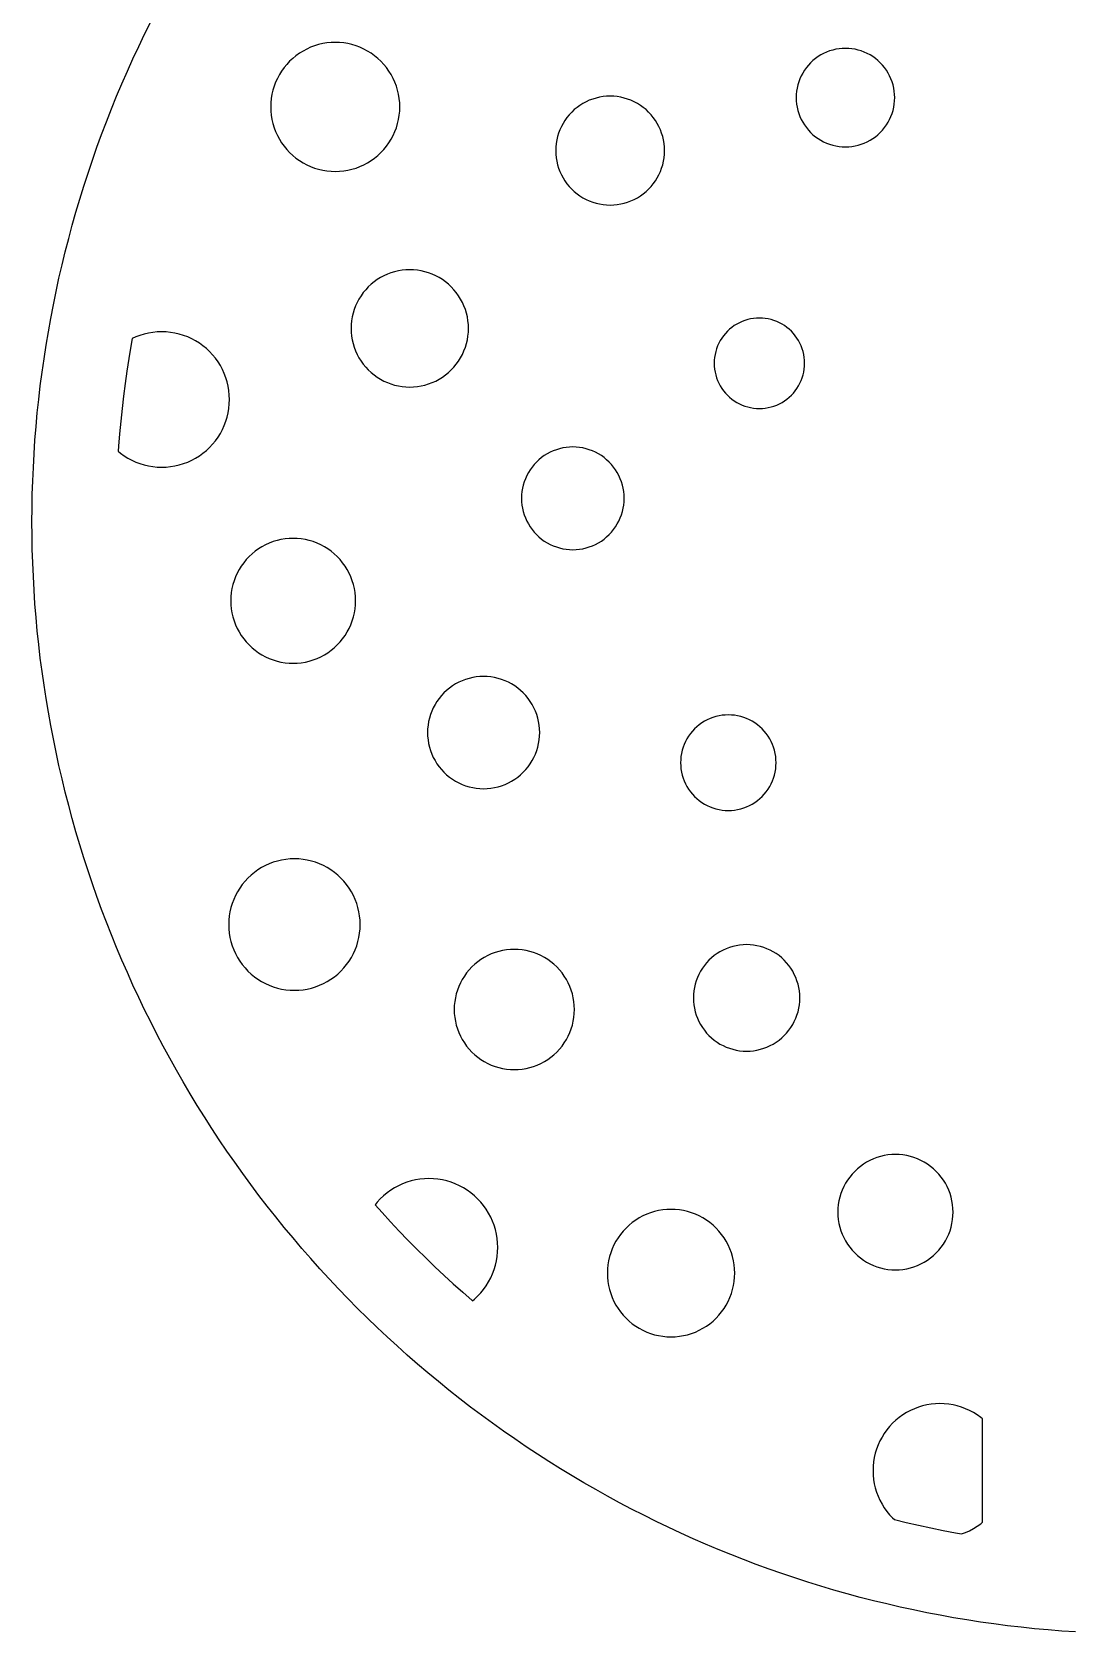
# Model space of a CAD drawing. Header units: millimetres. Extents: x -34 to 108, y -34 to 42.
# Drawn here: x -34.5 to -2.19, y -34.44 to 15.2 of the extents above; entities that cross this region are included whole.
import ezdxf

# ---------------------------------------------------------------- set-up
doc = ezdxf.new("R2010")
doc.units = ezdxf.units.MM
doc.layers.add('CUT', color=1, linetype='Continuous')

msp = doc.modelspace()

# ---------------------------------------------------------------- linework, layer by layer
at = {"layer": 'CUT'}
msp.add_lwpolyline([(-2.116, -34.435), (-2.538, -34.407), (-2.96, -34.373), (-3.382, -34.334), (-3.803, -34.29), (-4.223, -34.241), (-4.643, -34.186), (-5.062, -34.127), (-5.481, -34.062), (-5.898, -33.992), (-6.315, -33.917), (-6.731, -33.837), (-7.145, -33.752), (-7.559, -33.662), (-7.972, -33.566), (-8.383, -33.466), (-8.793, -33.361), (-9.202, -33.25), (-9.609, -33.135), (-10.015, -33.014), (-10.419, -32.889), (-10.822, -32.759), (-11.223, -32.623), (-11.623, -32.483), (-12.02, -32.338), (-12.416, -32.188), (-12.81, -32.033), (-13.203, -31.874), (-13.593, -31.709), (-13.981, -31.54), (-14.367, -31.366), (-14.751, -31.188), (-15.132, -31.004), (-15.512, -30.816), (-15.889, -30.624), (-16.263, -30.426), (-16.635, -30.224), (-17.005, -30.018), (-17.372, -29.807), (-17.737, -29.592), (-18.098, -29.372), (-18.457, -29.147), (-18.814, -28.919), (-19.167, -28.686), (-19.518, -28.448), (-19.865, -28.207), (-20.21, -27.961), (-20.552, -27.711), (-20.89, -27.456), (-21.225, -27.198), (-21.558, -26.935), (-21.887, -26.669), (-22.212, -26.398), (-22.534, -26.124), (-22.853, -25.845), (-23.169, -25.563), (-23.481, -25.277), (-23.789, -24.987), (-24.094, -24.693), (-24.395, -24.395), (-24.693, -24.094), (-24.987, -23.789), (-25.277, -23.481), (-25.563, -23.169), (-25.845, -22.853), (-26.124, -22.534), (-26.398, -22.212), (-26.669, -21.887), (-26.935, -21.558), (-27.198, -21.225), (-27.456, -20.89), (-27.711, -20.552), (-27.961, -20.21), (-28.207, -19.865), (-28.448, -19.518), (-28.686, -19.167), (-28.919, -18.814), (-29.147, -18.457), (-29.372, -18.098), (-29.592, -17.737), (-29.807, -17.372), (-30.018, -17.005), (-30.224, -16.635), (-30.426, -16.263), (-30.624, -15.889), (-30.816, -15.512), (-31.004, -15.132), (-31.188, -14.751), (-31.366, -14.367), (-31.54, -13.981), (-31.709, -13.593), (-31.874, -13.203), (-32.033, -12.81), (-32.188, -12.416), (-32.338, -12.02), (-32.483, -11.623), (-32.623, -11.223), (-32.759, -10.822), (-32.889, -10.419), (-33.014, -10.015), (-33.135, -9.609), (-33.25, -9.202), (-33.361, -8.793), (-33.466, -8.383), (-33.566, -7.972), (-33.662, -7.559), (-33.752, -7.145), (-33.837, -6.731), (-33.917, -6.315), (-33.992, -5.898), (-34.062, -5.481), (-34.127, -5.062), (-34.186, -4.643), (-34.241, -4.223), (-34.29, -3.803), (-34.334, -3.382), (-34.373, -2.96), (-34.407, -2.538), (-34.435, -2.116), (-34.458, -1.693), (-34.477, -1.27), (-34.49, -0.847), (-34.497, -0.423), (-34.5, 0), (-34.497, 0.423), (-34.49, 0.847), (-34.477, 1.27), (-34.458, 1.693), (-34.435, 2.116), (-34.407, 2.538), (-34.373, 2.96), (-34.334, 3.382), (-34.29, 3.803), (-34.241, 4.223), (-34.186, 4.643), (-34.127, 5.062), (-34.062, 5.481), (-33.992, 5.898), (-33.917, 6.315), (-33.837, 6.731), (-33.752, 7.145), (-33.662, 7.559), (-33.566, 7.972), (-33.466, 8.383), (-33.361, 8.793), (-33.25, 9.202), (-33.135, 9.609), (-33.014, 10.015), (-32.889, 10.419), (-32.759, 10.822), (-32.623, 11.223), (-32.483, 11.623), (-32.338, 12.02), (-32.188, 12.416), (-32.033, 12.81), (-31.874, 13.203), (-31.709, 13.593), (-31.54, 13.981), (-31.366, 14.367), (-31.188, 14.751), (-31.004, 15.132), (-30.816, 15.512)], dxfattribs=at)
for points in [[(-23.19, 12.23), (-23.152, 12.356), (-23.122, 12.483), (-23.101, 12.613), (-23.088, 12.743), (-23.084, 12.874), (-23.088, 13.005), (-23.101, 13.135), (-23.122, 13.265), (-23.152, 13.392), (-23.19, 13.518), (-23.236, 13.64), (-23.29, 13.76), (-23.352, 13.875), (-23.421, 13.987), (-23.498, 14.093), (-23.581, 14.194), (-23.67, 14.29), (-23.766, 14.38), (-23.867, 14.463), (-23.974, 14.539), (-24.085, 14.608), (-24.201, 14.67), (-24.32, 14.724), (-24.443, 14.77), (-24.568, 14.808), (-24.696, 14.838), (-24.825, 14.859), (-24.955, 14.872), (-25.086, 14.877), (-25.217, 14.872), (-25.348, 14.859), (-25.477, 14.838), (-25.605, 14.808), (-25.73, 14.77), (-25.853, 14.724), (-25.972, 14.67), (-26.088, 14.608), (-26.199, 14.539), (-26.306, 14.463), (-26.407, 14.38), (-26.503, 14.29), (-26.592, 14.194), (-26.675, 14.093), (-26.752, 13.987), (-26.821, 13.875), (-26.883, 13.76), (-26.937, 13.64), (-26.983, 13.518), (-27.021, 13.392), (-27.051, 13.265), (-27.072, 13.135), (-27.085, 13.005), (-27.089, 12.874), (-27.085, 12.743), (-27.072, 12.613), (-27.051, 12.483), (-27.021, 12.356), (-26.983, 12.23), (-26.937, 12.108), (-26.883, 11.988), (-26.821, 11.873), (-26.752, 11.761), (-26.675, 11.655), (-26.592, 11.554), (-26.503, 11.458), (-26.407, 11.368), (-26.306, 11.285), (-26.199, 11.209), (-26.088, 11.14), (-25.972, 11.078), (-25.853, 11.024), (-25.73, 10.978), (-25.605, 10.94), (-25.477, 10.91), (-25.348, 10.888), (-25.217, 10.876), (-25.086, 10.871), (-24.955, 10.876), (-24.825, 10.888), (-24.696, 10.91), (-24.568, 10.94), (-24.443, 10.978), (-24.32, 11.024), (-24.201, 11.078), (-24.085, 11.14), (-23.974, 11.209), (-23.867, 11.285), (-23.766, 11.368), (-23.67, 11.458), (-23.581, 11.554), (-23.498, 11.655), (-23.421, 11.761), (-23.352, 11.873), (-23.29, 11.988), (-23.236, 12.108), (-23.19, 12.23)], [(-7.806, 12.67), (-7.777, 12.766), (-7.754, 12.864), (-7.738, 12.962), (-7.728, 13.062), (-7.724, 13.162), (-7.728, 13.262), (-7.738, 13.361), (-7.754, 13.46), (-7.777, 13.558), (-7.806, 13.653), (-7.841, 13.747), (-7.882, 13.838), (-7.929, 13.926), (-7.982, 14.011), (-8.04, 14.093), (-8.104, 14.17), (-8.172, 14.243), (-8.245, 14.311), (-8.323, 14.375), (-8.404, 14.433), (-8.489, 14.486), (-8.577, 14.533), (-8.668, 14.574), (-8.762, 14.61), (-8.858, 14.639), (-8.955, 14.661), (-9.054, 14.678), (-9.153, 14.688), (-9.253, 14.691), (-9.353, 14.688), (-9.453, 14.678), (-9.552, 14.661), (-9.649, 14.639), (-9.745, 14.61), (-9.838, 14.574), (-9.93, 14.533), (-10.018, 14.486), (-10.103, 14.433), (-10.184, 14.375), (-10.261, 14.311), (-10.334, 14.243), (-10.403, 14.17), (-10.466, 14.093), (-10.525, 14.011), (-10.577, 13.926), (-10.625, 13.838), (-10.666, 13.747), (-10.701, 13.653), (-10.73, 13.558), (-10.753, 13.46), (-10.769, 13.361), (-10.779, 13.262), (-10.782, 13.162), (-10.779, 13.062), (-10.769, 12.962), (-10.753, 12.864), (-10.73, 12.766), (-10.701, 12.67), (-10.666, 12.577), (-10.625, 12.486), (-10.577, 12.397), (-10.525, 12.313), (-10.466, 12.231), (-10.403, 12.154), (-10.334, 12.081), (-10.261, 12.012), (-10.184, 11.949), (-10.103, 11.891), (-10.018, 11.838), (-9.93, 11.791), (-9.838, 11.749), (-9.745, 11.714), (-9.649, 11.685), (-9.552, 11.662), (-9.453, 11.646), (-9.353, 11.636), (-9.253, 11.633), (-9.153, 11.636), (-9.054, 11.646), (-8.955, 11.662), (-8.858, 11.685), (-8.762, 11.714), (-8.668, 11.749), (-8.577, 11.791), (-8.489, 11.838), (-8.404, 11.891), (-8.323, 11.949), (-8.245, 12.012), (-8.172, 12.081), (-8.104, 12.154), (-8.04, 12.231), (-7.982, 12.313), (-7.929, 12.397), (-7.882, 12.486), (-7.841, 12.577), (-7.806, 12.67)], [(-14.996, 10.873), (-14.957, 10.976), (-14.925, 11.082), (-14.9, 11.19), (-14.882, 11.299), (-14.871, 11.409), (-14.867, 11.519), (-14.871, 11.629), (-14.882, 11.739), (-14.9, 11.848), (-14.925, 11.956), (-14.957, 12.062), (-14.996, 12.165), (-15.041, 12.266), (-15.093, 12.363), (-15.152, 12.457), (-15.216, 12.547), (-15.286, 12.632), (-15.362, 12.713), (-15.442, 12.789), (-15.528, 12.859), (-15.618, 12.923), (-15.711, 12.981), (-15.809, 13.033), (-15.91, 13.079), (-16.013, 13.118), (-16.119, 13.15), (-16.226, 13.175), (-16.335, 13.193), (-16.445, 13.204), (-16.556, 13.208), (-16.666, 13.204), (-16.776, 13.193), (-16.885, 13.175), (-16.993, 13.15), (-17.098, 13.118), (-17.202, 13.079), (-17.303, 13.033), (-17.4, 12.981), (-17.494, 12.923), (-17.584, 12.859), (-17.669, 12.789), (-17.75, 12.713), (-17.825, 12.632), (-17.895, 12.547), (-17.96, 12.457), (-18.018, 12.363), (-18.07, 12.266), (-18.116, 12.165), (-18.155, 12.062), (-18.187, 11.956), (-18.212, 11.848), (-18.23, 11.739), (-18.241, 11.629), (-18.244, 11.519), (-18.241, 11.409), (-18.23, 11.299), (-18.212, 11.19), (-18.187, 11.082), (-18.155, 10.976), (-18.116, 10.873), (-18.07, 10.772), (-18.018, 10.675), (-17.96, 10.581), (-17.895, 10.491), (-17.825, 10.406), (-17.75, 10.325), (-17.669, 10.25), (-17.584, 10.179), (-17.494, 10.115), (-17.4, 10.057), (-17.303, 10.005), (-17.202, 9.959), (-17.098, 9.92), (-16.993, 9.888), (-16.885, 9.863), (-16.776, 9.845), (-16.666, 9.834), (-16.556, 9.831), (-16.445, 9.834), (-16.335, 9.845), (-16.226, 9.863), (-16.119, 9.888), (-16.013, 9.92), (-15.91, 9.959), (-15.809, 10.005), (-15.711, 10.057), (-15.618, 10.115), (-15.528, 10.179), (-15.442, 10.25), (-15.362, 10.325), (-15.286, 10.406), (-15.216, 10.491), (-15.152, 10.581), (-15.093, 10.675), (-15.041, 10.772), (-14.996, 10.873)], [(-21.092, 5.306), (-21.05, 5.418), (-21.015, 5.532), (-20.988, 5.648), (-20.969, 5.766), (-20.957, 5.884), (-20.953, 6.003), (-20.957, 6.122), (-20.969, 6.241), (-20.988, 6.358), (-21.015, 6.474), (-21.05, 6.589), (-21.092, 6.7), (-21.141, 6.809), (-21.197, 6.914), (-21.26, 7.015), (-21.33, 7.112), (-21.405, 7.204), (-21.487, 7.291), (-21.574, 7.372), (-21.666, 7.448), (-21.763, 7.517), (-21.864, 7.58), (-21.969, 7.636), (-22.077, 7.685), (-22.189, 7.727), (-22.303, 7.762), (-22.419, 7.789), (-22.536, 7.809), (-22.655, 7.82), (-22.774, 7.824), (-22.893, 7.82), (-23.012, 7.809), (-23.129, 7.789), (-23.245, 7.762), (-23.359, 7.727), (-23.471, 7.685), (-23.58, 7.636), (-23.685, 7.58), (-23.786, 7.517), (-23.883, 7.448), (-23.975, 7.372), (-24.062, 7.291), (-24.143, 7.204), (-24.219, 7.112), (-24.288, 7.015), (-24.351, 6.914), (-24.407, 6.809), (-24.456, 6.7), (-24.498, 6.589), (-24.533, 6.474), (-24.56, 6.358), (-24.579, 6.241), (-24.591, 6.122), (-24.595, 6.003), (-24.591, 5.884), (-24.579, 5.766), (-24.56, 5.648), (-24.533, 5.532), (-24.498, 5.418), (-24.456, 5.306), (-24.407, 5.198), (-24.351, 5.093), (-24.288, 4.992), (-24.219, 4.895), (-24.143, 4.803), (-24.062, 4.716), (-23.975, 4.634), (-23.883, 4.559), (-23.786, 4.489), (-23.685, 4.426), (-23.58, 4.37), (-23.471, 4.321), (-23.359, 4.279), (-23.245, 4.244), (-23.129, 4.217), (-23.012, 4.198), (-22.893, 4.186), (-22.774, 4.182), (-22.655, 4.186), (-22.536, 4.198), (-22.419, 4.217), (-22.303, 4.244), (-22.189, 4.279), (-22.077, 4.321), (-21.969, 4.37), (-21.864, 4.426), (-21.763, 4.489), (-21.666, 4.559), (-21.574, 4.634), (-21.487, 4.716), (-21.405, 4.803), (-21.33, 4.895), (-21.26, 4.992), (-21.197, 5.093), (-21.141, 5.198), (-21.092, 5.306)], [(-10.594, 4.471), (-10.568, 4.559), (-10.547, 4.648), (-10.532, 4.739), (-10.523, 4.83), (-10.52, 4.922), (-10.523, 5.014), (-10.532, 5.105), (-10.547, 5.196), (-10.568, 5.285), (-10.594, 5.373), (-10.627, 5.459), (-10.665, 5.543), (-10.708, 5.624), (-10.757, 5.702), (-10.81, 5.777), (-10.868, 5.848), (-10.931, 5.915), (-10.998, 5.978), (-11.069, 6.036), (-11.144, 6.09), (-11.222, 6.138), (-11.303, 6.181), (-11.387, 6.219), (-11.473, 6.252), (-11.561, 6.278), (-11.65, 6.299), (-11.741, 6.314), (-11.832, 6.323), (-11.924, 6.326), (-12.016, 6.323), (-12.107, 6.314), (-12.198, 6.299), (-12.287, 6.278), (-12.375, 6.252), (-12.461, 6.219), (-12.545, 6.181), (-12.626, 6.138), (-12.704, 6.09), (-12.779, 6.036), (-12.85, 5.978), (-12.917, 5.915), (-12.98, 5.848), (-13.038, 5.777), (-13.092, 5.702), (-13.14, 5.624), (-13.183, 5.543), (-13.221, 5.459), (-13.254, 5.373), (-13.28, 5.285), (-13.301, 5.196), (-13.316, 5.105), (-13.325, 5.014), (-13.328, 4.922), (-13.325, 4.83), (-13.316, 4.739), (-13.301, 4.648), (-13.28, 4.559), (-13.254, 4.471), (-13.221, 4.385), (-13.183, 4.301), (-13.14, 4.22), (-13.092, 4.142), (-13.038, 4.067), (-12.98, 3.996), (-12.917, 3.929), (-12.85, 3.866), (-12.779, 3.808), (-12.704, 3.755), (-12.626, 3.706), (-12.545, 3.663), (-12.461, 3.625), (-12.375, 3.593), (-12.287, 3.566), (-12.198, 3.545), (-12.107, 3.53), (-12.016, 3.521), (-11.924, 3.518), (-11.832, 3.521), (-11.741, 3.53), (-11.65, 3.545), (-11.561, 3.566), (-11.473, 3.593), (-11.387, 3.625), (-11.303, 3.663), (-11.222, 3.706), (-11.144, 3.755), (-11.069, 3.808), (-10.998, 3.866), (-10.931, 3.929), (-10.868, 3.996), (-10.81, 4.067), (-10.757, 4.142), (-10.708, 4.22), (-10.665, 4.301), (-10.627, 4.385), (-10.594, 4.471)], [(-28.483, 3.122), (-28.443, 3.254), (-28.412, 3.388), (-28.389, 3.523), (-28.376, 3.66), (-28.371, 3.798), (-28.376, 3.935), (-28.389, 4.072), (-28.412, 4.208), (-28.443, 4.341), (-28.483, 4.473), (-28.531, 4.602), (-28.588, 4.727), (-28.653, 4.848), (-28.726, 4.965), (-28.806, 5.077), (-28.893, 5.183), (-28.987, 5.283), (-29.087, 5.377), (-29.193, 5.464), (-29.305, 5.545), (-29.422, 5.617), (-29.543, 5.682), (-29.668, 5.739), (-29.797, 5.787), (-29.929, 5.827), (-30.063, 5.858), (-30.198, 5.881), (-30.335, 5.894), (-30.472, 5.899), (-30.61, 5.894), (-30.747, 5.881), (-30.882, 5.858), (-31.016, 5.827), (-31.148, 5.787), (-31.276, 5.739), (-31.388, 5.688), (-31.43, 5.454), (-31.495, 5.068), (-31.555, 4.681), (-31.61, 4.293), (-31.66, 3.905), (-31.706, 3.516), (-31.746, 3.127), (-31.782, 2.737), (-31.814, 2.347), (-31.824, 2.191), (-31.751, 2.131), (-31.64, 2.051), (-31.523, 1.978), (-31.402, 1.913), (-31.276, 1.857), (-31.148, 1.808), (-31.016, 1.768), (-30.882, 1.737), (-30.747, 1.715), (-30.61, 1.701), (-30.472, 1.697), (-30.335, 1.701), (-30.198, 1.715), (-30.063, 1.737), (-29.929, 1.768), (-29.797, 1.808), (-29.668, 1.857), (-29.543, 1.913), (-29.422, 1.978), (-29.305, 2.051), (-29.193, 2.131), (-29.087, 2.218), (-28.987, 2.312), (-28.893, 2.412), (-28.806, 2.519), (-28.726, 2.631), (-28.653, 2.747), (-28.588, 2.869), (-28.531, 2.994), (-28.483, 3.122)], [(-16.206, 0.22), (-16.175, 0.32), (-16.152, 0.422), (-16.135, 0.525), (-16.125, 0.628), (-16.121, 0.733), (-16.125, 0.837), (-16.135, 0.94), (-16.152, 1.043), (-16.175, 1.145), (-16.206, 1.245), (-16.242, 1.342), (-16.285, 1.437), (-16.335, 1.529), (-16.39, 1.618), (-16.45, 1.702), (-16.516, 1.783), (-16.588, 1.859), (-16.664, 1.93), (-16.744, 1.996), (-16.829, 2.057), (-16.918, 2.112), (-17.01, 2.161), (-17.105, 2.204), (-17.202, 2.241), (-17.302, 2.271), (-17.403, 2.295), (-17.506, 2.312), (-17.61, 2.322), (-17.714, 2.326), (-17.818, 2.322), (-17.922, 2.312), (-18.025, 2.295), (-18.127, 2.271), (-18.226, 2.241), (-18.324, 2.204), (-18.419, 2.161), (-18.511, 2.112), (-18.599, 2.057), (-18.684, 1.996), (-18.765, 1.93), (-18.841, 1.859), (-18.912, 1.783), (-18.978, 1.702), (-19.039, 1.618), (-19.094, 1.529), (-19.143, 1.437), (-19.186, 1.342), (-19.223, 1.245), (-19.253, 1.145), (-19.277, 1.043), (-19.294, 0.94), (-19.304, 0.837), (-19.307, 0.733), (-19.304, 0.628), (-19.294, 0.525), (-19.277, 0.422), (-19.253, 0.32), (-19.223, 0.22), (-19.186, 0.123), (-19.143, 0.028), (-19.094, -0.064), (-19.039, -0.153), (-18.978, -0.237), (-18.912, -0.318), (-18.841, -0.394), (-18.765, -0.465), (-18.684, -0.531), (-18.599, -0.592), (-18.511, -0.647), (-18.419, -0.696), (-18.324, -0.739), (-18.226, -0.776), (-18.127, -0.806), (-18.025, -0.83), (-17.922, -0.847), (-17.818, -0.857), (-17.714, -0.861), (-17.61, -0.857), (-17.506, -0.847), (-17.403, -0.83), (-17.302, -0.806), (-17.202, -0.776), (-17.105, -0.739), (-17.01, -0.696), (-16.918, -0.647), (-16.829, -0.592), (-16.744, -0.531), (-16.664, -0.465), (-16.588, -0.394), (-16.516, -0.318), (-16.45, -0.237), (-16.39, -0.153), (-16.335, -0.064), (-16.285, 0.028), (-16.242, 0.123), (-16.206, 0.22)], [(-24.605, -3.187), (-24.56, -3.069), (-24.523, -2.947), (-24.495, -2.824), (-24.474, -2.699), (-24.461, -2.573), (-24.457, -2.446), (-24.461, -2.32), (-24.474, -2.193), (-24.495, -2.068), (-24.523, -1.945), (-24.56, -1.824), (-24.605, -1.705), (-24.657, -1.59), (-24.717, -1.478), (-24.784, -1.37), (-24.858, -1.267), (-24.938, -1.169), (-25.025, -1.077), (-25.117, -0.99), (-25.215, -0.91), (-25.318, -0.836), (-25.426, -0.769), (-25.537, -0.709), (-25.653, -0.657), (-25.771, -0.612), (-25.893, -0.576), (-26.016, -0.547), (-26.141, -0.526), (-26.267, -0.514), (-26.394, -0.51), (-26.521, -0.514), (-26.647, -0.526), (-26.772, -0.547), (-26.895, -0.576), (-27.016, -0.612), (-27.135, -0.657), (-27.25, -0.709), (-27.362, -0.769), (-27.47, -0.836), (-27.573, -0.91), (-27.671, -0.99), (-27.763, -1.077), (-27.85, -1.169), (-27.93, -1.267), (-28.004, -1.37), (-28.071, -1.478), (-28.131, -1.59), (-28.183, -1.705), (-28.228, -1.824), (-28.264, -1.945), (-28.293, -2.068), (-28.314, -2.193), (-28.326, -2.32), (-28.33, -2.446), (-28.326, -2.573), (-28.314, -2.699), (-28.293, -2.824), (-28.264, -2.947), (-28.228, -3.069), (-28.183, -3.187), (-28.131, -3.303), (-28.071, -3.414), (-28.004, -3.522), (-27.93, -3.625), (-27.85, -3.723), (-27.763, -3.816), (-27.671, -3.902), (-27.573, -3.983), (-27.47, -4.056), (-27.362, -4.123), (-27.25, -4.183), (-27.135, -4.235), (-27.016, -4.28), (-26.895, -4.317), (-26.772, -4.346), (-26.647, -4.366), (-26.521, -4.379), (-26.394, -4.383), (-26.267, -4.379), (-26.141, -4.366), (-26.016, -4.346), (-25.893, -4.317), (-25.771, -4.28), (-25.653, -4.235), (-25.537, -4.183), (-25.426, -4.123), (-25.318, -4.056), (-25.215, -3.983), (-25.117, -3.902), (-25.025, -3.816), (-24.938, -3.723), (-24.858, -3.625), (-24.784, -3.522), (-24.717, -3.414), (-24.657, -3.303), (-24.605, -3.187)], [(-18.875, -7.201), (-18.835, -7.094), (-18.802, -6.985), (-18.776, -6.874), (-18.757, -6.762), (-18.746, -6.648), (-18.742, -6.535), (-18.746, -6.421), (-18.757, -6.307), (-18.776, -6.195), (-18.802, -6.084), (-18.835, -5.975), (-18.875, -5.868), (-18.922, -5.765), (-18.975, -5.664), (-19.036, -5.568), (-19.102, -5.475), (-19.174, -5.387), (-19.252, -5.304), (-19.335, -5.226), (-19.423, -5.154), (-19.516, -5.087), (-19.613, -5.027), (-19.713, -4.973), (-19.817, -4.926), (-19.923, -4.886), (-20.032, -4.853), (-20.143, -4.827), (-20.256, -4.809), (-20.369, -4.798), (-20.483, -4.794), (-20.597, -4.798), (-20.71, -4.809), (-20.822, -4.827), (-20.933, -4.853), (-21.042, -4.886), (-21.149, -4.926), (-21.253, -4.973), (-21.353, -5.027), (-21.45, -5.087), (-21.543, -5.154), (-21.631, -5.226), (-21.714, -5.304), (-21.792, -5.387), (-21.864, -5.475), (-21.93, -5.568), (-21.99, -5.664), (-22.044, -5.765), (-22.091, -5.868), (-22.131, -5.975), (-22.164, -6.084), (-22.19, -6.195), (-22.209, -6.307), (-22.22, -6.421), (-22.224, -6.535), (-22.22, -6.648), (-22.209, -6.762), (-22.19, -6.874), (-22.164, -6.985), (-22.131, -7.094), (-22.091, -7.201), (-22.044, -7.304), (-21.99, -7.405), (-21.93, -7.502), (-21.864, -7.594), (-21.792, -7.682), (-21.714, -7.765), (-21.631, -7.843), (-21.543, -7.916), (-21.45, -7.982), (-21.353, -8.042), (-21.253, -8.096), (-21.149, -8.143), (-21.042, -8.183), (-20.933, -8.216), (-20.822, -8.242), (-20.71, -8.26), (-20.597, -8.271), (-20.483, -8.275), (-20.369, -8.271), (-20.256, -8.26), (-20.143, -8.242), (-20.032, -8.216), (-19.923, -8.183), (-19.817, -8.143), (-19.713, -8.096), (-19.613, -8.042), (-19.516, -7.982), (-19.423, -7.916), (-19.335, -7.843), (-19.252, -7.765), (-19.174, -7.682), (-19.102, -7.594), (-19.036, -7.502), (-18.975, -7.405), (-18.922, -7.304), (-18.875, -7.201)], [(-11.484, -7.945), (-11.456, -7.852), (-11.434, -7.758), (-11.418, -7.662), (-11.409, -7.566), (-11.406, -7.469), (-11.409, -7.372), (-11.418, -7.275), (-11.434, -7.18), (-11.456, -7.085), (-11.484, -6.992), (-11.519, -6.902), (-11.559, -6.813), (-11.604, -6.728), (-11.655, -6.645), (-11.712, -6.566), (-11.774, -6.492), (-11.84, -6.421), (-11.911, -6.354), (-11.986, -6.293), (-12.064, -6.236), (-12.147, -6.185), (-12.232, -6.139), (-12.321, -6.099), (-12.411, -6.065), (-12.504, -6.037), (-12.599, -6.015), (-12.694, -5.999), (-12.791, -5.99), (-12.888, -5.987), (-12.985, -5.99), (-13.081, -5.999), (-13.177, -6.015), (-13.271, -6.037), (-13.364, -6.065), (-13.455, -6.099), (-13.543, -6.139), (-13.629, -6.185), (-13.711, -6.236), (-13.79, -6.293), (-13.865, -6.354), (-13.936, -6.421), (-14.002, -6.492), (-14.064, -6.566), (-14.12, -6.645), (-14.171, -6.728), (-14.217, -6.813), (-14.257, -6.902), (-14.291, -6.992), (-14.32, -7.085), (-14.342, -7.18), (-14.357, -7.275), (-14.367, -7.372), (-14.37, -7.469), (-14.367, -7.566), (-14.357, -7.662), (-14.342, -7.758), (-14.32, -7.852), (-14.291, -7.945), (-14.257, -8.036), (-14.217, -8.124), (-14.171, -8.21), (-14.12, -8.292), (-14.064, -8.371), (-14.002, -8.446), (-13.936, -8.517), (-13.865, -8.583), (-13.79, -8.645), (-13.711, -8.701), (-13.629, -8.752), (-13.543, -8.798), (-13.455, -8.838), (-13.364, -8.872), (-13.271, -8.9), (-13.177, -8.922), (-13.081, -8.938), (-12.985, -8.948), (-12.888, -8.951), (-12.791, -8.948), (-12.694, -8.938), (-12.599, -8.922), (-12.504, -8.9), (-12.411, -8.872), (-12.321, -8.838), (-12.232, -8.798), (-12.147, -8.752), (-12.064, -8.701), (-11.986, -8.645), (-11.911, -8.583), (-11.84, -8.517), (-11.774, -8.446), (-11.712, -8.371), (-11.655, -8.292), (-11.604, -8.21), (-11.559, -8.124), (-11.519, -8.036), (-11.484, -7.945)], [(-24.422, -13.146), (-24.383, -13.018), (-24.353, -12.888), (-24.331, -12.756), (-24.318, -12.623), (-24.314, -12.49), (-24.318, -12.356), (-24.331, -12.223), (-24.353, -12.092), (-24.383, -11.962), (-24.422, -11.834), (-24.469, -11.709), (-24.524, -11.587), (-24.587, -11.47), (-24.658, -11.356), (-24.735, -11.248), (-24.82, -11.144), (-24.911, -11.047), (-25.009, -10.956), (-25.112, -10.871), (-25.221, -10.793), (-25.334, -10.723), (-25.452, -10.66), (-25.573, -10.605), (-25.698, -10.558), (-25.826, -10.519), (-25.956, -10.488), (-26.088, -10.467), (-26.221, -10.454), (-26.354, -10.449), (-26.488, -10.454), (-26.621, -10.467), (-26.752, -10.488), (-26.882, -10.519), (-27.01, -10.558), (-27.135, -10.605), (-27.257, -10.66), (-27.374, -10.723), (-27.488, -10.793), (-27.596, -10.871), (-27.7, -10.956), (-27.797, -11.047), (-27.888, -11.144), (-27.973, -11.248), (-28.051, -11.356), (-28.121, -11.47), (-28.184, -11.587), (-28.239, -11.709), (-28.286, -11.834), (-28.325, -11.962), (-28.356, -12.092), (-28.377, -12.223), (-28.39, -12.356), (-28.395, -12.49), (-28.39, -12.623), (-28.377, -12.756), (-28.356, -12.888), (-28.325, -13.018), (-28.286, -13.146), (-28.239, -13.271), (-28.184, -13.392), (-28.121, -13.51), (-28.051, -13.623), (-27.973, -13.732), (-27.888, -13.835), (-27.797, -13.933), (-27.7, -14.024), (-27.596, -14.109), (-27.488, -14.186), (-27.374, -14.257), (-27.257, -14.32), (-27.135, -14.375), (-27.01, -14.422), (-26.882, -14.461), (-26.752, -14.491), (-26.621, -14.513), (-26.488, -14.526), (-26.354, -14.53), (-26.221, -14.526), (-26.088, -14.513), (-25.956, -14.491), (-25.826, -14.461), (-25.698, -14.422), (-25.573, -14.375), (-25.452, -14.32), (-25.334, -14.257), (-25.221, -14.186), (-25.112, -14.109), (-25.009, -14.024), (-24.911, -13.933), (-24.82, -13.835), (-24.735, -13.732), (-24.658, -13.623), (-24.587, -13.51), (-24.524, -13.392), (-24.469, -13.271), (-24.422, -13.146)], [(-17.763, -15.725), (-17.727, -15.608), (-17.7, -15.489), (-17.68, -15.368), (-17.668, -15.247), (-17.664, -15.125), (-17.668, -15.003), (-17.68, -14.881), (-17.7, -14.761), (-17.727, -14.642), (-17.763, -14.525), (-17.806, -14.411), (-17.856, -14.3), (-17.914, -14.192), (-17.978, -14.088), (-18.049, -13.989), (-18.127, -13.895), (-18.21, -13.805), (-18.299, -13.722), (-18.394, -13.645), (-18.493, -13.573), (-18.597, -13.509), (-18.704, -13.451), (-18.816, -13.401), (-18.93, -13.358), (-19.047, -13.323), (-19.166, -13.295), (-19.286, -13.275), (-19.408, -13.263), (-19.53, -13.259), (-19.652, -13.263), (-19.773, -13.275), (-19.894, -13.295), (-20.013, -13.323), (-20.129, -13.358), (-20.244, -13.401), (-20.355, -13.451), (-20.463, -13.509), (-20.566, -13.573), (-20.666, -13.645), (-20.76, -13.722), (-20.849, -13.805), (-20.933, -13.895), (-21.01, -13.989), (-21.081, -14.088), (-21.146, -14.192), (-21.203, -14.3), (-21.254, -14.411), (-21.297, -14.525), (-21.332, -14.642), (-21.36, -14.761), (-21.38, -14.881), (-21.392, -15.003), (-21.396, -15.125), (-21.392, -15.247), (-21.38, -15.368), (-21.36, -15.489), (-21.332, -15.608), (-21.297, -15.725), (-21.254, -15.839), (-21.203, -15.95), (-21.146, -16.058), (-21.081, -16.162), (-21.01, -16.261), (-20.933, -16.355), (-20.849, -16.444), (-20.76, -16.528), (-20.666, -16.605), (-20.566, -16.676), (-20.463, -16.741), (-20.355, -16.798), (-20.244, -16.849), (-20.129, -16.892), (-20.013, -16.927), (-19.894, -16.955), (-19.773, -16.975), (-19.652, -16.987), (-19.53, -16.991), (-19.408, -16.987), (-19.286, -16.975), (-19.166, -16.955), (-19.047, -16.927), (-18.93, -16.892), (-18.816, -16.849), (-18.704, -16.798), (-18.597, -16.741), (-18.493, -16.676), (-18.394, -16.605), (-18.299, -16.528), (-18.21, -16.444), (-18.127, -16.355), (-18.049, -16.261), (-17.978, -16.162), (-17.914, -16.058), (-17.856, -15.95), (-17.806, -15.839), (-17.763, -15.725)], [(-10.757, -15.296), (-10.725, -15.192), (-10.701, -15.087), (-10.683, -14.98), (-10.673, -14.873), (-10.669, -14.765), (-10.673, -14.657), (-10.683, -14.549), (-10.701, -14.442), (-10.725, -14.337), (-10.757, -14.234), (-10.795, -14.133), (-10.84, -14.034), (-10.89, -13.939), (-10.948, -13.847), (-11.011, -13.759), (-11.079, -13.676), (-11.153, -13.597), (-11.232, -13.523), (-11.315, -13.454), (-11.403, -13.391), (-11.495, -13.334), (-11.59, -13.283), (-11.689, -13.239), (-11.79, -13.2), (-11.893, -13.169), (-11.999, -13.145), (-12.105, -13.127), (-12.213, -13.116), (-12.321, -13.113), (-12.429, -13.116), (-12.537, -13.127), (-12.643, -13.145), (-12.748, -13.169), (-12.852, -13.2), (-12.953, -13.239), (-13.052, -13.283), (-13.147, -13.334), (-13.239, -13.391), (-13.327, -13.454), (-13.41, -13.523), (-13.489, -13.597), (-13.563, -13.676), (-13.631, -13.759), (-13.694, -13.847), (-13.751, -13.939), (-13.802, -14.034), (-13.847, -14.133), (-13.885, -14.234), (-13.916, -14.337), (-13.941, -14.442), (-13.959, -14.549), (-13.969, -14.657), (-13.973, -14.765), (-13.969, -14.873), (-13.959, -14.98), (-13.941, -15.087), (-13.916, -15.192), (-13.885, -15.296), (-13.847, -15.397), (-13.802, -15.495), (-13.751, -15.591), (-13.694, -15.682), (-13.631, -15.77), (-13.563, -15.854), (-13.489, -15.933), (-13.41, -16.007), (-13.327, -16.075), (-13.239, -16.138), (-13.147, -16.195), (-13.052, -16.246), (-12.953, -16.291), (-12.852, -16.329), (-12.748, -16.36), (-12.643, -16.385), (-12.537, -16.402), (-12.429, -16.413), (-12.321, -16.416), (-12.213, -16.413), (-12.105, -16.402), (-11.999, -16.385), (-11.893, -16.36), (-11.79, -16.329), (-11.689, -16.291), (-11.59, -16.246), (-11.495, -16.195), (-11.403, -16.138), (-11.315, -16.075), (-11.232, -16.007), (-11.153, -15.933), (-11.079, -15.854), (-11.011, -15.77), (-10.948, -15.682), (-10.89, -15.591), (-10.84, -15.495), (-10.795, -15.397), (-10.757, -15.296)], [(-6.006, -21.986), (-5.972, -21.874), (-5.946, -21.76), (-5.927, -21.644), (-5.915, -21.528), (-5.911, -21.411), (-5.915, -21.294), (-5.927, -21.177), (-5.946, -21.061), (-5.972, -20.947), (-6.006, -20.835), (-6.048, -20.726), (-6.096, -20.619), (-6.151, -20.516), (-6.213, -20.416), (-6.281, -20.321), (-6.355, -20.231), (-6.435, -20.145), (-6.521, -20.065), (-6.611, -19.991), (-6.707, -19.923), (-6.806, -19.861), (-6.909, -19.806), (-7.016, -19.757), (-7.126, -19.716), (-7.238, -19.682), (-7.352, -19.655), (-7.467, -19.636), (-7.584, -19.625), (-7.701, -19.621), (-7.818, -19.625), (-7.935, -19.636), (-8.05, -19.655), (-8.164, -19.682), (-8.276, -19.716), (-8.386, -19.757), (-8.493, -19.806), (-8.596, -19.861), (-8.695, -19.923), (-8.79, -19.991), (-8.881, -20.065), (-8.966, -20.145), (-9.046, -20.231), (-9.121, -20.321), (-9.189, -20.416), (-9.251, -20.516), (-9.306, -20.619), (-9.354, -20.726), (-9.396, -20.835), (-9.43, -20.947), (-9.456, -21.061), (-9.475, -21.177), (-9.487, -21.294), (-9.491, -21.411), (-9.487, -21.528), (-9.475, -21.644), (-9.456, -21.76), (-9.43, -21.874), (-9.396, -21.986), (-9.354, -22.096), (-9.306, -22.202), (-9.251, -22.305), (-9.189, -22.405), (-9.121, -22.5), (-9.046, -22.591), (-8.966, -22.676), (-8.881, -22.756), (-8.79, -22.83), (-8.695, -22.899), (-8.596, -22.961), (-8.493, -23.016), (-8.386, -23.064), (-8.276, -23.105), (-8.164, -23.139), (-8.05, -23.166), (-7.935, -23.185), (-7.818, -23.196), (-7.701, -23.2), (-7.584, -23.196), (-7.467, -23.185), (-7.352, -23.166), (-7.238, -23.139), (-7.126, -23.105), (-7.016, -23.064), (-6.909, -23.016), (-6.806, -22.961), (-6.707, -22.899), (-6.611, -22.83), (-6.521, -22.756), (-6.435, -22.676), (-6.355, -22.591), (-6.281, -22.5), (-6.213, -22.405), (-6.151, -22.305), (-6.096, -22.202), (-6.048, -22.096), (-6.006, -21.986)], [(-20.157, -23.193), (-20.116, -23.059), (-20.085, -22.923), (-20.062, -22.785), (-20.048, -22.646), (-20.044, -22.506), (-20.048, -22.367), (-20.062, -22.228), (-20.085, -22.09), (-20.116, -21.954), (-20.157, -21.82), (-20.206, -21.689), (-20.264, -21.562), (-20.33, -21.438), (-20.404, -21.32), (-20.485, -21.206), (-20.574, -21.098), (-20.669, -20.996), (-20.771, -20.901), (-20.879, -20.812), (-20.993, -20.731), (-21.111, -20.657), (-21.235, -20.591), (-21.362, -20.533), (-21.493, -20.484), (-21.627, -20.443), (-21.763, -20.412), (-21.901, -20.389), (-22.04, -20.375), (-22.179, -20.371), (-22.319, -20.375), (-22.458, -20.389), (-22.596, -20.412), (-22.732, -20.443), (-22.866, -20.484), (-22.997, -20.533), (-23.124, -20.591), (-23.247, -20.657), (-23.366, -20.731), (-23.48, -20.812), (-23.588, -20.901), (-23.69, -20.996), (-23.785, -21.098), (-23.853, -21.181), (-23.636, -21.423), (-23.372, -21.711), (-23.103, -21.996), (-22.832, -22.278), (-22.557, -22.557), (-22.278, -22.832), (-21.996, -23.103), (-21.711, -23.372), (-21.423, -23.636), (-21.131, -23.897), (-20.836, -24.155), (-20.83, -24.16), (-20.771, -24.112), (-20.669, -24.017), (-20.574, -23.915), (-20.485, -23.807), (-20.404, -23.693), (-20.33, -23.574), (-20.264, -23.451), (-20.206, -23.324), (-20.157, -23.193)], [(-12.793, -23.939), (-12.755, -23.815), (-12.726, -23.689), (-12.705, -23.561), (-12.692, -23.433), (-12.688, -23.303), (-12.692, -23.174), (-12.705, -23.045), (-12.726, -22.918), (-12.755, -22.792), (-12.793, -22.668), (-12.838, -22.547), (-12.892, -22.429), (-12.953, -22.315), (-13.021, -22.205), (-13.096, -22.1), (-13.178, -22), (-13.267, -21.906), (-13.361, -21.817), (-13.461, -21.735), (-13.566, -21.66), (-13.676, -21.591), (-13.79, -21.53), (-13.908, -21.477), (-14.029, -21.431), (-14.153, -21.394), (-14.279, -21.365), (-14.406, -21.344), (-14.535, -21.331), (-14.664, -21.327), (-14.794, -21.331), (-14.922, -21.344), (-15.05, -21.365), (-15.176, -21.394), (-15.3, -21.431), (-15.421, -21.477), (-15.539, -21.53), (-15.653, -21.591), (-15.763, -21.66), (-15.868, -21.735), (-15.968, -21.817), (-16.062, -21.906), (-16.151, -22), (-16.233, -22.1), (-16.308, -22.205), (-16.376, -22.315), (-16.437, -22.429), (-16.491, -22.547), (-16.536, -22.668), (-16.574, -22.792), (-16.603, -22.918), (-16.624, -23.045), (-16.637, -23.174), (-16.641, -23.303), (-16.637, -23.433), (-16.624, -23.561), (-16.603, -23.689), (-16.574, -23.815), (-16.536, -23.939), (-16.491, -24.06), (-16.437, -24.178), (-16.376, -24.292), (-16.308, -24.401), (-16.233, -24.507), (-16.151, -24.607), (-16.062, -24.701), (-15.968, -24.789), (-15.868, -24.872), (-15.763, -24.947), (-15.653, -25.015), (-15.539, -25.076), (-15.421, -25.13), (-15.3, -25.175), (-15.176, -25.213), (-15.05, -25.242), (-14.922, -25.263), (-14.794, -25.276), (-14.664, -25.28), (-14.535, -25.276), (-14.406, -25.263), (-14.279, -25.242), (-14.153, -25.213), (-14.029, -25.175), (-13.908, -25.13), (-13.79, -25.076), (-13.676, -25.015), (-13.566, -24.947), (-13.461, -24.872), (-13.361, -24.789), (-13.267, -24.701), (-13.178, -24.607), (-13.096, -24.507), (-13.021, -24.401), (-12.953, -24.292), (-12.892, -24.178), (-12.838, -24.06), (-12.793, -23.939)], [(-5.401, -31.292), (-5.281, -31.228), (-5.166, -31.156), (-5.055, -31.077), (-5, -31.032), (-5, -27.826), (-5.055, -27.781), (-5.166, -27.702), (-5.281, -27.63), (-5.401, -27.566), (-5.525, -27.51), (-5.652, -27.462), (-5.782, -27.423), (-5.914, -27.392), (-6.048, -27.37), (-6.184, -27.356), (-6.32, -27.352), (-6.455, -27.356), (-6.591, -27.37), (-6.725, -27.392), (-6.857, -27.423), (-6.987, -27.462), (-7.114, -27.51), (-7.238, -27.566), (-7.358, -27.63), (-7.474, -27.702), (-7.584, -27.781), (-7.689, -27.867), (-7.788, -27.96), (-7.881, -28.06), (-7.967, -28.165), (-8.047, -28.275), (-8.118, -28.391), (-8.182, -28.51), (-8.239, -28.634), (-8.286, -28.761), (-8.326, -28.892), (-8.357, -29.024), (-8.379, -29.158), (-8.392, -29.293), (-8.397, -29.429), (-8.392, -29.565), (-8.379, -29.7), (-8.357, -29.834), (-8.326, -29.967), (-8.286, -30.097), (-8.239, -30.224), (-8.182, -30.348), (-8.118, -30.468), (-8.047, -30.583), (-7.967, -30.694), (-7.881, -30.799), (-7.788, -30.898), (-7.735, -30.948), (-7.371, -31.037), (-6.989, -31.125), (-6.607, -31.208), (-6.223, -31.287), (-5.839, -31.361), (-5.649, -31.395), (-5.525, -31.348), (-5.401, -31.292)]]:
    msp.add_lwpolyline(points, close=True, dxfattribs=at)

doc.saveas('drawing.dxf')
